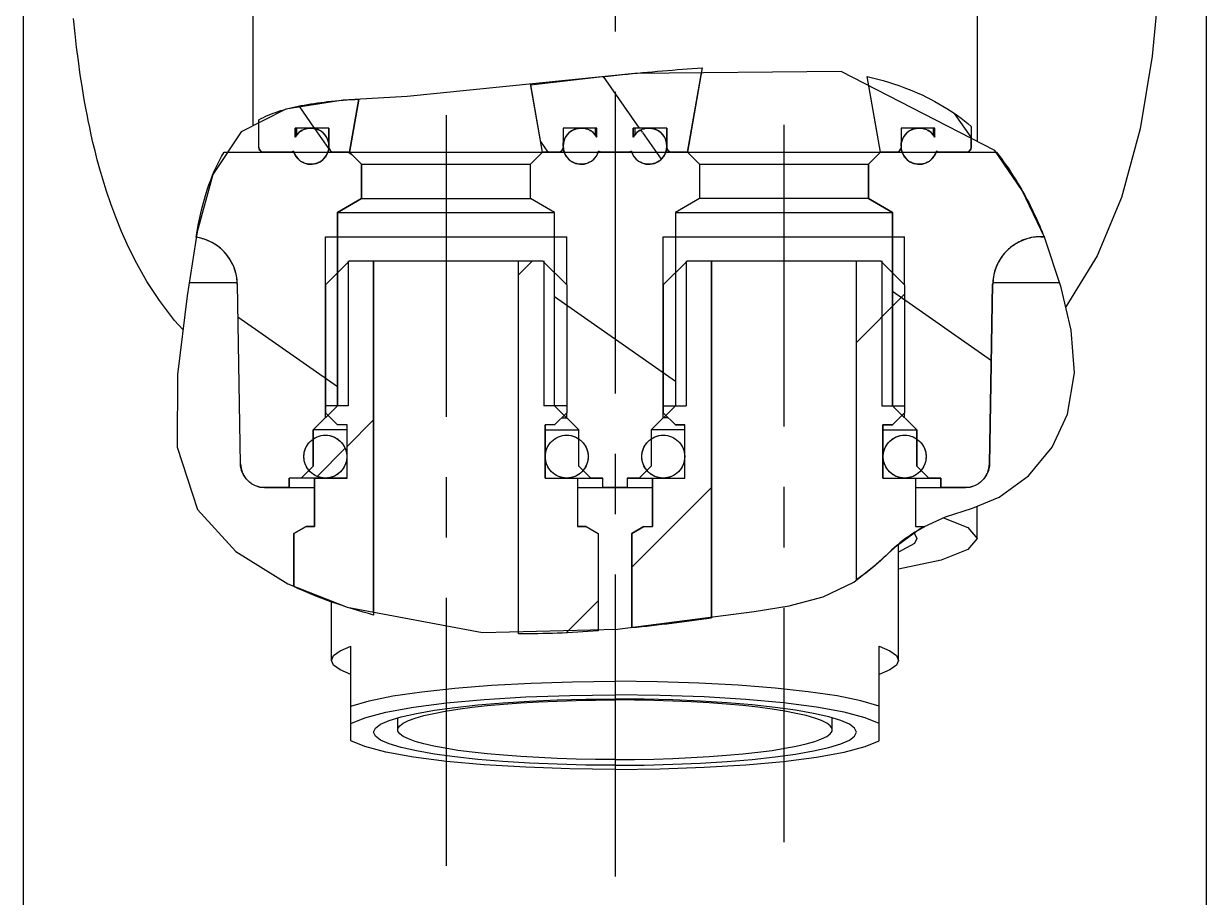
# Model space of a CAD drawing. Extents: x 0 to 790, y 0 to 579.
# Drawn here: x 134.7 to 183.7, y 304.5 to 340.69 of the extents above; entities that cross this region are included whole.
import ezdxf

# ---------------------------------------------------------------- set-up
doc = ezdxf.new("R2010")
doc.units = 0
doc.header["$LTSCALE"] = 10
doc.header["$MEASUREMENT"] = 0
doc.linetypes.add('CENTER', pattern=[2, 1.25, -0.25, 0.25, -0.25])
doc.layers.get('0').update_dxf_attribs({"linetype": 'CONTINUOUS'})
doc.layers.add('DEF_LAYER_ASSEM_MEMBER', color=7, linetype='CONTINUOUS')
doc.layers.add('DEFAULT_1', color=7, linetype='CENTER')
pattern_1 = [(45, (-163.357, 112.527), (-8.40043, 8.40043), [])]

msp = doc.modelspace()

# ---------------------------------------------------------------- hatches: boundary and pattern name
at = {"linetype": 'Continuous'}
h = msp.add_hatch(dxfattribs=at)
h.set_pattern_fill('DEFAULT__29', color=2, scale=3.677033, angle=125, style=0, pattern_type=0)
h.set_pattern_definition([(125, (-163.3568, 112.5265), (-3.01205, -2.10906), [])])
edge = h.paths.add_edge_path()
edge.add_line((173.958, 336.429), (173.951, 335.561))
edge.add_spline(control_points=[(173.951, 335.561), (173.95, 335.534), (173.94, 335.483), (173.895, 335.417), (173.828, 335.373), (173.778, 335.363), (173.751, 335.363)], knot_values=[0, 0, 0, 0, 0.25, 0.5, 0.75, 1, 1, 1, 1], degree=3, periodic=0)
edge.add_line((173.751, 335.363), (172.649, 335.363))
edge.add_spline(control_points=[(172.649, 335.363), (172.625, 335.363), (172.579, 335.371), (172.539, 335.394), (172.521, 335.409)], knot_values=[0, 0, 0, 0, 0.5, 1, 1, 1, 1], degree=3, periodic=0)
edge.add_spline(control_points=[(172.521, 335.409), (172.509, 335.368), (172.48, 335.29), (172.418, 335.183), (172.342, 335.09), (172.245, 335.004), (172.119, 334.927), (171.955, 334.872), (171.775, 334.856), (171.596, 334.884), (171.444, 334.946), (171.326, 335.026), (171.235, 335.113), (171.162, 335.21), (171.105, 335.319), (171.066, 335.44), (171.053, 335.521), (171.051, 335.563)], knot_values=[0, 0, 0, 0, 0.066667, 0.133333, 0.2, 0.266667, 0.333333, 0.4, 0.466667, 0.533333, 0.6, 0.666667, 0.733333, 0.8, 0.866667, 0.933333, 1, 1, 1, 1], degree=3, periodic=0)
edge.add_spline(control_points=[(171.049, 335.563), (171.049, 335.535), (171.039, 335.485), (170.994, 335.417), (170.927, 335.373), (170.876, 335.363), (170.849, 335.363)], knot_values=[0, 0, 0, 0, 0.25, 0.5, 0.75, 1, 1, 1, 1], degree=3, periodic=0)
edge.add_line((170.849, 335.363), (170.199, 335.363))
edge.add_line((170.199, 335.363), (169.645, 338.502))
edge.add_spline(control_points=[(169.645, 338.502), (170.28, 338.35), (171.445, 337.995), (172.82, 337.299), (173.607, 336.736), (173.958, 336.429)], knot_values=[0, 0, 0, 0, 0.333333, 0.666667, 1, 1, 1, 1], degree=3, periodic=0)
edge.add_spline(control_points=[(171.049, 335.613), (171.049, 335.652), (171.055, 335.73), (171.083, 335.847), (171.129, 335.957), (171.19, 336.055), (171.264, 336.143), (171.358, 336.224), (171.477, 336.296), (171.631, 336.35), (171.742, 336.362), (171.8, 336.363)], knot_values=[0, 0, 0, 0, 0.111111, 0.222222, 0.333333, 0.444444, 0.555556, 0.666667, 0.777778, 0.888889, 1, 1, 1, 1], degree=3, periodic=0)
edge.add_spline(control_points=[(171.8, 336.363), (171.855, 336.362), (171.96, 336.35), (172.107, 336.302), (172.224, 336.235), (172.316, 336.16), (172.39, 336.078), (172.431, 336.018), (172.449, 335.987)], knot_values=[0, 0, 0, 0, 0.166667, 0.333333, 0.5, 0.666667, 0.833333, 1, 1, 1, 1], degree=3, periodic=0)
edge.add_line((172.449, 335.987), (172.449, 336.363))
edge.add_line((172.449, 336.363), (171.8, 336.363))
edge.add_line((171.8, 336.363), (171.049, 336.363))
edge.add_line((171.049, 336.363), (171.049, 335.613))
edge = h.paths.add_edge_path()
edge.add_line((144.447, 335.561), (144.437, 336.71))
edge.add_spline(control_points=[(144.437, 336.71), (144.682, 336.839), (145.22, 337.066), (146.16, 337.305), (147.26, 337.466), (148.124, 337.537), (148.587, 337.562)], knot_values=[0, 0, 0, 0, 0.25, 0.5, 0.75, 1, 1, 1, 1], degree=3, periodic=0)
edge.add_line((148.587, 337.562), (148.199, 335.363))
edge.add_line((148.199, 335.363), (147.549, 335.363))
edge.add_spline(control_points=[(147.549, 335.363), (147.521, 335.363), (147.471, 335.373), (147.404, 335.417), (147.359, 335.485), (147.349, 335.535), (147.349, 335.563)], knot_values=[0, 0, 0, 0, 0.25, 0.5, 0.75, 1, 1, 1, 1], degree=3, periodic=0)
edge.add_spline(control_points=[(147.347, 335.563), (147.344, 335.521), (147.332, 335.439), (147.293, 335.319), (147.236, 335.21), (147.163, 335.113), (147.072, 335.026), (146.954, 334.946), (146.802, 334.884), (146.623, 334.856), (146.444, 334.872), (146.28, 334.927), (146.153, 335.004), (146.056, 335.09), (145.98, 335.183), (145.918, 335.29), (145.889, 335.368), (145.877, 335.409)], knot_values=[0, 0, 0, 0, 0.066667, 0.133333, 0.2, 0.266667, 0.333333, 0.4, 0.466667, 0.533333, 0.6, 0.666667, 0.733333, 0.8, 0.866667, 0.933333, 1, 1, 1, 1], degree=3, periodic=0)
edge.add_spline(control_points=[(145.877, 335.409), (145.859, 335.394), (145.819, 335.371), (145.773, 335.363), (145.749, 335.363)], knot_values=[0, 0, 0, 0, 0.5, 1, 1, 1, 1], degree=3, periodic=0)
edge.add_line((145.749, 335.363), (144.647, 335.363))
edge.add_spline(control_points=[(144.647, 335.363), (144.62, 335.363), (144.57, 335.373), (144.503, 335.417), (144.458, 335.483), (144.448, 335.534), (144.447, 335.561)], knot_values=[0, 0, 0, 0, 0.25, 0.5, 0.75, 1, 1, 1, 1], degree=3, periodic=0)
edge.add_line((147.349, 336.363), (146.598, 336.363))
edge.add_line((146.598, 336.363), (145.949, 336.363))
edge.add_line((145.949, 336.363), (145.949, 335.987))
edge.add_spline(control_points=[(145.949, 335.987), (145.967, 336.018), (146.008, 336.078), (146.082, 336.16), (146.174, 336.235), (146.292, 336.302), (146.438, 336.35), (146.543, 336.362), (146.598, 336.363)], knot_values=[0, 0, 0, 0, 0.166667, 0.333333, 0.5, 0.666667, 0.833333, 1, 1, 1, 1], degree=3, periodic=0)
edge.add_spline(control_points=[(146.598, 336.363), (146.656, 336.362), (146.767, 336.35), (146.921, 336.296), (147.04, 336.224), (147.134, 336.143), (147.208, 336.055), (147.269, 335.957), (147.315, 335.847), (147.343, 335.73), (147.349, 335.652), (147.349, 335.613)], knot_values=[0, 0, 0, 0, 0.111111, 0.222222, 0.333333, 0.444444, 0.555556, 0.666667, 0.777778, 0.888889, 1, 1, 1, 1], degree=3, periodic=0)
edge.add_line((147.349, 335.613), (147.349, 336.363))
edge = h.paths.add_edge_path()
edge.add_line((156.849, 335.363), (156.199, 335.363))
edge.add_line((156.199, 335.363), (155.708, 338.148))
edge.add_spline(control_points=[(155.708, 338.148), (157.058, 338.316), (159.593, 338.603), (161.797, 338.792), (162.816, 338.862)], knot_values=[0, 0, 0, 0, 0.5, 1, 1, 1, 1], degree=3, periodic=0)
edge.add_line((162.816, 338.862), (162.199, 335.363))
edge.add_line((162.199, 335.363), (161.549, 335.363))
edge.add_spline(control_points=[(161.549, 335.363), (161.521, 335.363), (161.471, 335.373), (161.404, 335.417), (161.359, 335.485), (161.349, 335.535), (161.349, 335.563)], knot_values=[0, 0, 0, 0, 0.25, 0.5, 0.75, 1, 1, 1, 1], degree=3, periodic=0)
edge.add_spline(control_points=[(161.347, 335.563), (161.344, 335.521), (161.332, 335.439), (161.293, 335.319), (161.236, 335.21), (161.163, 335.113), (161.072, 335.026), (160.954, 334.946), (160.802, 334.884), (160.623, 334.856), (160.444, 334.872), (160.28, 334.927), (160.153, 335.004), (160.056, 335.09), (159.98, 335.183), (159.918, 335.29), (159.889, 335.368), (159.877, 335.409)], knot_values=[0, 0, 0, 0, 0.066667, 0.133333, 0.2, 0.266667, 0.333333, 0.4, 0.466667, 0.533333, 0.6, 0.666667, 0.733333, 0.8, 0.866667, 0.933333, 1, 1, 1, 1], degree=3, periodic=0)
edge.add_spline(control_points=[(159.877, 335.409), (159.859, 335.394), (159.819, 335.371), (159.773, 335.363), (159.749, 335.363)], knot_values=[0, 0, 0, 0, 0.5, 1, 1, 1, 1], degree=3, periodic=0)
edge.add_line((159.749, 335.363), (158.649, 335.363))
edge.add_spline(control_points=[(158.649, 335.363), (158.625, 335.363), (158.579, 335.371), (158.539, 335.394), (158.521, 335.409)], knot_values=[0, 0, 0, 0, 0.5, 1, 1, 1, 1], degree=3, periodic=0)
edge.add_spline(control_points=[(158.521, 335.409), (158.509, 335.368), (158.48, 335.29), (158.418, 335.183), (158.342, 335.09), (158.245, 335.004), (158.119, 334.927), (157.955, 334.872), (157.775, 334.856), (157.596, 334.884), (157.444, 334.946), (157.326, 335.026), (157.235, 335.113), (157.162, 335.21), (157.105, 335.319), (157.066, 335.44), (157.053, 335.521), (157.051, 335.563)], knot_values=[0, 0, 0, 0, 0.066667, 0.133333, 0.2, 0.266667, 0.333333, 0.4, 0.466667, 0.533333, 0.6, 0.666667, 0.733333, 0.8, 0.866667, 0.933333, 1, 1, 1, 1], degree=3, periodic=0)
edge.add_spline(control_points=[(157.049, 335.563), (157.049, 335.535), (157.039, 335.485), (156.994, 335.417), (156.927, 335.373), (156.876, 335.363), (156.849, 335.363)], knot_values=[0, 0, 0, 0, 0.25, 0.5, 0.75, 1, 1, 1, 1], degree=3, periodic=0)
edge.add_spline(control_points=[(157.049, 335.613), (157.049, 335.652), (157.055, 335.73), (157.083, 335.847), (157.129, 335.957), (157.19, 336.055), (157.264, 336.143), (157.358, 336.224), (157.477, 336.296), (157.631, 336.35), (157.742, 336.362), (157.8, 336.363)], knot_values=[0, 0, 0, 0, 0.111111, 0.222222, 0.333333, 0.444444, 0.555556, 0.666667, 0.777778, 0.888889, 1, 1, 1, 1], degree=3, periodic=0)
edge.add_spline(control_points=[(157.8, 336.363), (157.855, 336.362), (157.96, 336.35), (158.107, 336.302), (158.224, 336.235), (158.316, 336.16), (158.39, 336.078), (158.431, 336.018), (158.449, 335.987)], knot_values=[0, 0, 0, 0, 0.166667, 0.333333, 0.5, 0.666667, 0.833333, 1, 1, 1, 1], degree=3, periodic=0)
edge.add_line((158.449, 335.987), (158.449, 336.363))
edge.add_line((158.449, 336.363), (157.8, 336.363))
edge.add_line((157.8, 336.363), (157.049, 336.363))
edge.add_line((157.049, 336.363), (157.049, 335.613))
edge.add_line((161.349, 336.363), (160.598, 336.363))
edge.add_line((160.598, 336.363), (159.949, 336.363))
edge.add_line((159.949, 336.363), (159.949, 335.987))
edge.add_spline(control_points=[(159.949, 335.987), (159.967, 336.018), (160.008, 336.078), (160.082, 336.16), (160.174, 336.235), (160.292, 336.302), (160.438, 336.35), (160.543, 336.362), (160.598, 336.363)], knot_values=[0, 0, 0, 0, 0.166667, 0.333333, 0.5, 0.666667, 0.833333, 1, 1, 1, 1], degree=3, periodic=0)
edge.add_spline(control_points=[(160.598, 336.363), (160.656, 336.362), (160.767, 336.35), (160.921, 336.296), (161.04, 336.224), (161.134, 336.143), (161.208, 336.055), (161.269, 335.957), (161.315, 335.847), (161.343, 335.73), (161.349, 335.652), (161.349, 335.613)], knot_values=[0, 0, 0, 0, 0.111111, 0.222222, 0.333333, 0.444444, 0.555556, 0.666667, 0.777778, 0.888889, 1, 1, 1, 1], degree=3, periodic=0)
edge.add_line((161.349, 335.613), (161.349, 336.363))
h = msp.add_hatch(dxfattribs=at)
h.set_pattern_fill('DEFAULT__28', color=2, scale=8.209255, angle=325, style=0, pattern_type=0)
h.set_pattern_definition([(325, (-163.357, 112.5265), (4.70863, 6.72463), [])])
edge = h.paths.add_edge_path()
edge.add_line((176.978, 331.863), (176.846, 331.863))
edge.add_spline(control_points=[(176.846, 331.863), (176.632, 331.861), (176.227, 331.799), (175.662, 331.515), (175.214, 331.075), (174.921, 330.515), (174.851, 330.111), (174.846, 329.898)], knot_values=[0, 0, 0, 0, 0.2, 0.4, 0.6, 0.8, 1, 1, 1, 1], degree=3, periodic=0)
edge.add_line((174.846, 329.898), (174.716, 322.457))
edge.add_spline(control_points=[(174.716, 322.457), (174.712, 322.321), (174.659, 322.072), (174.436, 321.742), (174.102, 321.525), (173.852, 321.476), (173.716, 321.474)], knot_values=[0, 0, 0, 0, 0.25, 0.5, 0.75, 1, 1, 1, 1], degree=3, periodic=0)
edge.add_line((173.716, 321.474), (172.699, 321.474))
edge.add_line((172.699, 321.474), (172.699, 321.863))
edge.add_line((172.699, 321.863), (172.199, 321.863))
edge.add_line((172.199, 321.863), (171.699, 322.363))
edge.add_line((171.699, 322.363), (171.699, 323.863))
edge.add_line((171.699, 323.863), (170.699, 324.863))
edge.add_line((170.699, 324.863), (170.699, 332.863))
edge.add_line((170.699, 332.863), (169.699, 333.44))
edge.add_line((169.699, 333.44), (169.699, 334.863))
edge.add_line((169.699, 334.863), (170.199, 335.363))
edge.add_line((170.199, 335.363), (175, 335.363))
edge.add_spline(control_points=[(175, 335.363), (175.401, 334.856), (176.131, 333.765), (176.719, 332.522), (176.978, 331.863)], knot_values=[0, 0, 0, 0, 0.5, 1, 1, 1, 1], degree=3, periodic=0)
edge = h.paths.add_edge_path()
edge.add_line((143.682, 322.457), (143.552, 329.898))
edge.add_spline(control_points=[(143.552, 329.898), (143.547, 330.091), (143.489, 330.459), (143.245, 330.977), (142.869, 331.403), (142.385, 331.709), (142.031, 331.813), (141.842, 331.841)], knot_values=[0, 0, 0, 0, 0.2, 0.4, 0.6, 0.8, 1, 1, 1, 1], degree=3, periodic=0)
edge.add_spline(control_points=[(141.842, 331.841), (141.957, 332.565), (142.266, 333.876), (142.732, 334.913), (143.005, 335.363)], knot_values=[0, 0, 0, 0, 0.5, 1, 1, 1, 1], degree=3, periodic=0)
edge.add_line((143.005, 335.363), (148.199, 335.363))
edge.add_line((148.199, 335.363), (148.699, 334.863))
edge.add_line((148.699, 334.863), (148.699, 333.44))
edge.add_line((148.699, 333.44), (147.699, 332.863))
edge.add_line((147.699, 332.863), (147.699, 324.863))
edge.add_line((147.699, 324.863), (146.699, 323.863))
edge.add_line((146.699, 323.863), (146.699, 322.363))
edge.add_line((146.699, 322.363), (146.199, 321.863))
edge.add_line((146.199, 321.863), (145.699, 321.863))
edge.add_line((145.699, 321.863), (145.699, 321.474))
edge.add_line((145.699, 321.474), (144.682, 321.474))
edge.add_spline(control_points=[(144.682, 321.474), (144.546, 321.476), (144.296, 321.525), (143.962, 321.742), (143.739, 322.072), (143.686, 322.321), (143.682, 322.457)], knot_values=[0, 0, 0, 0, 0.25, 0.5, 0.75, 1, 1, 1, 1], degree=3, periodic=0)
h.paths.add_polyline_path([(159.699, 321.474), (158.699, 321.474), (158.699, 321.863), (158.199, 321.863), (157.699, 322.363), (157.699, 323.863), (156.699, 324.863), (156.699, 332.863), (155.699, 333.44), (155.699, 334.863), (156.199, 335.363), (162.199, 335.363), (162.699, 334.863), (162.699, 333.44), (161.699, 332.863), (161.699, 324.863), (160.699, 323.863), (160.699, 322.363), (160.199, 321.863), (159.699, 321.863)])
h = msp.add_hatch(dxfattribs=at)
h.set_pattern_fill('DEFAULT__32', color=2, scale=11.88, angle=45, style=0, pattern_type=0)
h.set_pattern_definition(pattern_1)
edge = h.paths.add_edge_path()
edge.add_line((158.499, 319.574), (158.499, 315.537))
edge.add_spline(control_points=[(158.499, 315.537), (157.92, 315.49), (156.791, 315.423), (155.72, 315.409), (155.199, 315.415)], knot_values=[0, 0, 0, 0, 0.5, 1, 1, 1, 1], degree=3, periodic=0)
edge.add_line((155.199, 315.415), (155.199, 330.863))
edge.add_line((155.199, 330.863), (156.199, 330.863))
edge.add_line((156.199, 330.863), (157.199, 329.863))
edge.add_line((157.199, 329.863), (157.199, 324.563))
edge.add_line((157.199, 324.563), (156.699, 324.063))
edge.add_line((156.699, 324.063), (156.299, 324.063))
edge.add_line((156.299, 324.063), (156.299, 322.768))
edge.add_line((156.299, 322.768), (156.299, 321.863))
edge.add_line((156.299, 321.863), (157.199, 321.863))
edge.add_line((157.199, 321.863), (157.649, 321.863))
edge.add_line((157.649, 321.863), (157.649, 319.863))
edge.add_line((157.649, 319.863), (157.999, 319.863))
edge.add_line((157.999, 319.863), (158.499, 319.574))
edge = h.paths.add_edge_path()
edge.add_line((145.899, 317.37), (145.899, 319.574))
edge.add_line((145.899, 319.574), (146.399, 319.863))
edge.add_line((146.399, 319.863), (146.749, 319.863))
edge.add_line((146.749, 319.863), (146.749, 321.863))
edge.add_line((146.749, 321.863), (147.199, 321.863))
edge.add_line((147.199, 321.863), (148.099, 321.863))
edge.add_line((148.099, 321.863), (148.099, 322.768))
edge.add_line((148.099, 322.768), (148.099, 324.063))
edge.add_line((148.099, 324.063), (147.699, 324.063))
edge.add_line((147.699, 324.063), (147.199, 324.563))
edge.add_line((147.199, 324.563), (147.199, 329.863))
edge.add_line((147.199, 329.863), (148.199, 330.863))
edge.add_line((148.199, 330.863), (149.199, 330.863))
edge.add_line((149.199, 330.863), (149.199, 316.191))
edge.add_spline(control_points=[(149.199, 316.191), (148.598, 316.351), (147.446, 316.708), (146.398, 317.137), (145.899, 317.37)], knot_values=[0, 0, 0, 0, 0.5, 1, 1, 1, 1], degree=3, periodic=0)
edge = h.paths.add_edge_path()
edge.add_spline(control_points=[(146.309, 322.753), (146.311, 322.875), (146.354, 323.099), (146.553, 323.399), (146.849, 323.596), (147.199, 323.666), (147.548, 323.596), (147.844, 323.399), (148.043, 323.099), (148.087, 322.875), (148.089, 322.753)], knot_values=[0, 0, 0, 0, 0.125, 0.25, 0.375, 0.5, 0.625, 0.75, 0.875, 1, 1, 1, 1], degree=3, periodic=0)
edge.add_spline(control_points=[(148.089, 322.753), (148.087, 322.63), (148.043, 322.406), (147.845, 322.106), (147.546, 321.908), (147.321, 321.864), (147.199, 321.863)], knot_values=[0, 0, 0, 0, 0.25, 0.5, 0.75, 1, 1, 1, 1], degree=3, periodic=0)
edge.add_spline(control_points=[(147.199, 321.863), (147.077, 321.864), (146.852, 321.908), (146.553, 322.106), (146.355, 322.406), (146.311, 322.63), (146.309, 322.753)], knot_values=[0, 0, 0, 0, 0.25, 0.5, 0.75, 1, 1, 1, 1], degree=3, periodic=0)
edge = h.paths.add_edge_path()
edge.add_spline(control_points=[(156.309, 322.753), (156.311, 322.875), (156.354, 323.099), (156.553, 323.399), (156.849, 323.596), (157.199, 323.666), (157.548, 323.596), (157.844, 323.399), (158.043, 323.099), (158.087, 322.875), (158.089, 322.753)], knot_values=[0, 0, 0, 0, 0.125, 0.25, 0.375, 0.5, 0.625, 0.75, 0.875, 1, 1, 1, 1], degree=3, periodic=0)
edge.add_spline(control_points=[(158.089, 322.753), (158.087, 322.63), (158.043, 322.406), (157.845, 322.106), (157.546, 321.908), (157.321, 321.864), (157.199, 321.863)], knot_values=[0, 0, 0, 0, 0.25, 0.5, 0.75, 1, 1, 1, 1], degree=3, periodic=0)
edge.add_spline(control_points=[(157.199, 321.863), (157.077, 321.864), (156.852, 321.908), (156.553, 322.106), (156.355, 322.406), (156.311, 322.63), (156.309, 322.753)], knot_values=[0, 0, 0, 0, 0.25, 0.5, 0.75, 1, 1, 1, 1], degree=3, periodic=0)
h = msp.add_hatch(dxfattribs=at)
h.set_pattern_fill('DEFAULT__33', color=2, scale=11.88, angle=45, style=0, pattern_type=0)
h.set_pattern_definition(pattern_1)
edge = h.paths.add_edge_path()
edge.add_line((159.899, 315.668), (159.899, 319.574))
edge.add_line((159.899, 319.574), (160.399, 319.863))
edge.add_line((160.399, 319.863), (160.749, 319.863))
edge.add_line((160.749, 319.863), (160.749, 321.863))
edge.add_line((160.749, 321.863), (161.199, 321.863))
edge.add_line((161.199, 321.863), (162.099, 321.863))
edge.add_line((162.099, 321.863), (162.099, 322.768))
edge.add_line((162.099, 322.768), (162.099, 324.063))
edge.add_line((162.099, 324.063), (161.699, 324.063))
edge.add_line((161.699, 324.063), (161.199, 324.563))
edge.add_line((161.199, 324.563), (161.199, 329.863))
edge.add_line((161.199, 329.863), (162.199, 330.863))
edge.add_line((162.199, 330.863), (163.199, 330.863))
edge.add_line((163.199, 330.863), (163.199, 316.075))
edge.add_arc((150.682, 404.027), 88.838, 275.95524, 278.0998)
edge = h.paths.add_edge_path()
edge.add_line((171.649, 319.863), (171.999, 319.863))
edge.add_line((171.999, 319.863), (172.028, 319.846))
edge.add_spline(control_points=[(172.028, 319.846), (171.662, 319.649), (170.966, 319.221), (170.11, 318.311), (169.5, 317.858), (169.199, 317.642)], knot_values=[0, 0, 0, 0, 0.333333, 0.666667, 1, 1, 1, 1], degree=3, periodic=0)
edge.add_line((169.199, 317.642), (169.199, 330.863))
edge.add_line((169.199, 330.863), (170.199, 330.863))
edge.add_line((170.199, 330.863), (171.199, 329.863))
edge.add_line((171.199, 329.863), (171.199, 324.563))
edge.add_line((171.199, 324.563), (170.699, 324.063))
edge.add_line((170.699, 324.063), (170.299, 324.063))
edge.add_line((170.299, 324.063), (170.299, 322.737))
edge.add_line((170.299, 322.737), (170.299, 321.863))
edge.add_line((170.299, 321.863), (171.199, 321.863))
edge.add_line((171.199, 321.863), (171.649, 321.863))
edge.add_line((171.649, 321.863), (171.649, 319.863))
edge = h.paths.add_edge_path()
edge.add_spline(control_points=[(170.309, 322.753), (170.311, 322.875), (170.354, 323.099), (170.553, 323.399), (170.849, 323.596), (171.199, 323.666), (171.548, 323.596), (171.844, 323.399), (172.043, 323.099), (172.087, 322.875), (172.089, 322.753)], knot_values=[0, 0, 0, 0, 0.125, 0.25, 0.375, 0.5, 0.625, 0.75, 0.875, 1, 1, 1, 1], degree=3, periodic=0)
edge.add_spline(control_points=[(172.089, 322.753), (172.087, 322.63), (172.043, 322.406), (171.845, 322.106), (171.546, 321.908), (171.321, 321.864), (171.199, 321.863)], knot_values=[0, 0, 0, 0, 0.25, 0.5, 0.75, 1, 1, 1, 1], degree=3, periodic=0)
edge.add_spline(control_points=[(171.199, 321.863), (171.077, 321.864), (170.852, 321.908), (170.553, 322.106), (170.355, 322.406), (170.311, 322.63), (170.309, 322.753)], knot_values=[0, 0, 0, 0, 0.25, 0.5, 0.75, 1, 1, 1, 1], degree=3, periodic=0)
edge = h.paths.add_edge_path()
edge.add_spline(control_points=[(160.309, 322.753), (160.311, 322.875), (160.354, 323.099), (160.553, 323.399), (160.849, 323.596), (161.199, 323.666), (161.548, 323.596), (161.844, 323.399), (162.043, 323.099), (162.087, 322.875), (162.089, 322.753)], knot_values=[0, 0, 0, 0, 0.125, 0.25, 0.375, 0.5, 0.625, 0.75, 0.875, 1, 1, 1, 1], degree=3, periodic=0)
edge.add_spline(control_points=[(162.089, 322.753), (162.087, 322.63), (162.043, 322.406), (161.845, 322.106), (161.546, 321.908), (161.321, 321.864), (161.199, 321.863)], knot_values=[0, 0, 0, 0, 0.25, 0.5, 0.75, 1, 1, 1, 1], degree=3, periodic=0)
edge.add_spline(control_points=[(161.199, 321.863), (161.077, 321.864), (160.852, 321.908), (160.553, 322.106), (160.355, 322.406), (160.311, 322.63), (160.309, 322.753)], knot_values=[0, 0, 0, 0, 0.25, 0.5, 0.75, 1, 1, 1, 1], degree=3, periodic=0)

# ---------------------------------------------------------------- linework, layer by layer
at = {"color": 7, "linetype": 'Continuous'}
for p, q in [((160.022, 338.63), (150.594, 337.674)), ((168.571, 338.706), (160.022, 338.63)), ((162.816, 338.862), (162.199, 335.363)), ((174.938, 335.438), (168.571, 338.706)), ((156.199, 335.363), (155.708, 338.148)), ((170.199, 335.363), (169.645, 338.502)), ((150.594, 337.674), (147.938, 337.517)), ((145.562, 337.145), (143.712, 336.212)), ((147.938, 337.517), (145.562, 337.145)), ((148.587, 337.562), (148.199, 335.363)), ((144.447, 335.561), (144.437, 336.71)), ((143.712, 336.212), (142.535, 334.446)), ((146.598, 336.363), (145.949, 336.363)), ((145.949, 336.363), (145.949, 335.987)), ((147.349, 336.363), (146.598, 336.363)), ((147.349, 335.613), (147.349, 336.363)), ((157.8, 336.363), (157.049, 336.363)), ((157.049, 336.363), (157.049, 335.613)), ((158.449, 336.363), (157.8, 336.363)), ((158.449, 335.987), (158.449, 336.363)), ((160.598, 336.363), (159.949, 336.363)), ((159.949, 336.363), (159.949, 335.987)), ((161.349, 336.363), (160.598, 336.363)), ((161.349, 335.613), (161.349, 336.363)), ((171.8, 336.363), (171.049, 336.363)), ((171.049, 336.363), (171.049, 335.613)), ((172.449, 336.363), (171.8, 336.363)), ((172.449, 335.987), (172.449, 336.363)), ((173.958, 336.429), (173.951, 335.561)), ((143.005, 335.363), (148.199, 335.363)), ((145.749, 335.363), (144.647, 335.363)), ((148.199, 335.363), (147.549, 335.363)), ((148.199, 335.363), (148.699, 334.863)), ((155.699, 334.863), (156.199, 335.363)), ((156.199, 335.363), (162.199, 335.363)), ((156.849, 335.363), (156.199, 335.363)), ((159.749, 335.363), (158.649, 335.363)), ((162.199, 335.363), (161.549, 335.363)), ((162.199, 335.363), (162.699, 334.863)), ((169.699, 334.863), (170.199, 335.363)), ((170.199, 335.363), (175, 335.363)), ((170.849, 335.363), (170.199, 335.363)), ((173.751, 335.363), (172.649, 335.363)), ((176.073, 333.777), (174.938, 335.438)), ((148.699, 334.863), (148.699, 333.44)), ((155.699, 333.44), (155.699, 334.863)), ((162.699, 334.863), (162.699, 333.44)), ((169.699, 333.44), (169.699, 334.863)), ((142.535, 334.446), (141.881, 332.071)), ((176.987, 331.846), (176.073, 333.777)), ((148.699, 333.44), (147.699, 332.863)), ((156.699, 332.863), (155.699, 333.44)), ((162.699, 333.44), (161.699, 332.863)), ((170.699, 332.863), (169.699, 333.44)), ((147.699, 332.863), (147.699, 324.863)), ((156.699, 324.863), (156.699, 332.863)), ((161.699, 332.863), (161.699, 324.863)), ((170.699, 324.863), (170.699, 332.863)), ((141.881, 332.071), (141.476, 329.416)), ((176.978, 331.863), (176.846, 331.863)), ((177.69, 329.76), (176.987, 331.846)), ((147.199, 329.863), (148.199, 330.863)), ((148.199, 330.863), (149.199, 330.863)), ((149.199, 330.863), (149.199, 316.191)), ((155.199, 315.415), (155.199, 330.863)), ((155.199, 330.863), (156.199, 330.863)), ((156.199, 330.863), (157.199, 329.863)), ((161.199, 329.863), (162.199, 330.863)), ((162.199, 330.863), (163.199, 330.863)), ((163.199, 330.863), (163.199, 316.075)), ((169.199, 317.642), (169.199, 330.863)), ((169.199, 330.863), (170.199, 330.863)), ((170.199, 330.863), (171.199, 329.863)), ((143.682, 322.457), (143.552, 329.898)), ((147.199, 324.563), (147.199, 329.863)), ((157.199, 329.863), (157.199, 324.563)), ((161.199, 324.563), (161.199, 329.863)), ((171.199, 329.863), (171.199, 324.563)), ((174.846, 329.898), (174.716, 322.457)), ((141.476, 329.416), (141.067, 326.155)), ((178.099, 327.986), (177.69, 329.76)), ((178.231, 326.224), (178.099, 327.986)), ((141.067, 326.155), (141.063, 323.144)), ((177.949, 324.513), (178.231, 326.224)), ((147.699, 324.863), (146.699, 323.863)), ((147.699, 324.063), (147.199, 324.563)), ((157.699, 323.863), (156.699, 324.863)), ((157.199, 324.563), (156.699, 324.063)), ((161.699, 324.863), (160.699, 323.863)), ((161.699, 324.063), (161.199, 324.563)), ((171.699, 323.863), (170.699, 324.863)), ((171.199, 324.563), (170.699, 324.063)), ((177.307, 323.145), (177.949, 324.513)), ((148.099, 324.063), (147.699, 324.063)), ((148.099, 322.768), (148.099, 324.063)), ((156.699, 324.063), (156.299, 324.063)), ((156.299, 324.063), (156.299, 322.768)), ((162.099, 324.063), (161.699, 324.063)), ((162.099, 322.768), (162.099, 324.063)), ((170.699, 324.063), (170.299, 324.063)), ((170.299, 324.063), (170.299, 322.737)), ((146.699, 323.863), (146.699, 322.363)), ((157.699, 322.363), (157.699, 323.863)), ((160.699, 323.863), (160.699, 322.363)), ((171.699, 322.363), (171.699, 323.863)), ((141.063, 323.144), (141.906, 320.556)), ((176.337, 321.959), (177.307, 323.145)), ((148.099, 321.863), (148.099, 322.768)), ((156.299, 322.768), (156.299, 321.863)), ((162.099, 321.863), (162.099, 322.768)), ((170.299, 322.737), (170.299, 321.863)), ((146.699, 322.363), (146.199, 321.863)), ((158.199, 321.863), (157.699, 322.363)), ((160.699, 322.363), (160.199, 321.863)), ((172.199, 321.863), (171.699, 322.363)), ((175.11, 321.072), (176.337, 321.959)), ((145.699, 321.474), (144.682, 321.474)), ((146.199, 321.863), (145.699, 321.863)), ((145.699, 321.863), (145.699, 321.474)), ((146.749, 319.863), (146.749, 321.863)), ((146.749, 321.863), (147.199, 321.863)), ((147.199, 321.863), (148.099, 321.863)), ((156.299, 321.863), (157.199, 321.863)), ((157.199, 321.863), (157.649, 321.863)), ((157.649, 321.863), (157.649, 319.863)), ((158.699, 321.863), (158.199, 321.863)), ((158.699, 321.474), (158.699, 321.863)), ((159.699, 321.474), (158.699, 321.474)), ((160.199, 321.863), (159.699, 321.863)), ((159.699, 321.863), (159.699, 321.474)), ((160.749, 319.863), (160.749, 321.863)), ((160.749, 321.863), (161.199, 321.863)), ((161.199, 321.863), (162.099, 321.863)), ((170.299, 321.863), (171.199, 321.863)), ((171.199, 321.863), (171.649, 321.863)), ((171.649, 321.863), (171.649, 319.863)), ((172.699, 321.863), (172.199, 321.863)), ((172.699, 321.474), (172.699, 321.863)), ((173.716, 321.474), (172.699, 321.474)), ((174.017, 320.623), (175.11, 321.072)), ((141.906, 320.556), (143.483, 318.827)), ((172.898, 320.253), (174.017, 320.623)), ((171.841, 319.782), (172.898, 320.253)), ((145.899, 319.574), (146.399, 319.863)), ((145.899, 317.37), (145.899, 319.574)), ((146.399, 319.863), (146.749, 319.863)), ((157.649, 319.863), (157.999, 319.863)), ((157.999, 319.863), (158.499, 319.574)), ((158.499, 319.574), (158.499, 315.537)), ((159.899, 319.574), (160.399, 319.863)), ((159.899, 315.668), (159.899, 319.574)), ((160.399, 319.863), (160.749, 319.863)), ((170.898, 319.083), (171.841, 319.782)), ((171.649, 319.863), (171.999, 319.863)), ((171.999, 319.863), (172.028, 319.846)), ((170.012, 318.278), (170.898, 319.083)), ((143.483, 318.827), (145.651, 317.488)), ((169.088, 317.546), (170.012, 318.278)), ((167.817, 316.938), (169.088, 317.546)), ((145.651, 317.488), (148.099, 316.513)), ((164.959, 316.341), (166.417, 316.577)), ((166.417, 316.577), (167.817, 316.938)), ((148.099, 316.513), (153.714, 315.469)), ((159.298, 315.605), (164.959, 316.341)), ((153.714, 315.469), (159.298, 315.605))]:
    msp.add_line(p, q, dxfattribs=at)
msp.add_arc((150.682, 404.027), 88.838, 275.95524, 278.0998, dxfattribs=at)
for points, start_tangent, end_tangent in [([(155.708, 338.148), (159.51, 338.578), (162.816, 338.862)], (0.992348, 0.12347), (0.997658, 0.068398)), ([(169.645, 338.502), (171.383, 337.967), (172.788, 337.274), (173.958, 336.429)], (0.972637, -0.232329), (0.752825, -0.658221)), ([(144.437, 336.71), (145.242, 337.049), (146.187, 337.292), (147.293, 337.457), (148.587, 337.562)], (0.884705, 0.466152), (0.998499, 0.054779)), ([(145.949, 335.987), (146.01, 336.077), (146.085, 336.159), (146.178, 336.234), (146.296, 336.299), (146.44, 336.345), (146.598, 336.363)], (0.497272, 0.867595), (0.999828, 0.018535)), ([(146.598, 336.363), (146.765, 336.344), (146.915, 336.293), (147.036, 336.223), (147.13, 336.142), (147.206, 336.053), (147.266, 335.955), (147.312, 335.846), (147.34, 335.73), (147.349, 335.613)], (0.999877, -0.015704), (-0.001113, -0.999999)), ([(157.049, 335.613), (157.058, 335.73), (157.086, 335.846), (157.132, 335.955), (157.192, 336.053), (157.267, 336.142), (157.362, 336.222), (157.483, 336.293), (157.633, 336.344), (157.8, 336.363)], (-0.001143, 0.999999), (0.999877, 0.01569)), ([(157.8, 336.363), (157.958, 336.345), (158.102, 336.299), (158.22, 336.234), (158.313, 336.159), (158.388, 336.077), (158.449, 335.987)], (0.999825, -0.018699), (0.497245, -0.86761)), ([(159.949, 335.987), (160.01, 336.077), (160.085, 336.159), (160.178, 336.234), (160.296, 336.299), (160.44, 336.345), (160.598, 336.363)], (0.497272, 0.867595), (0.999828, 0.018535)), ([(160.598, 336.363), (160.765, 336.344), (160.915, 336.293), (161.036, 336.223), (161.13, 336.142), (161.206, 336.053), (161.266, 335.955), (161.312, 335.846), (161.34, 335.73), (161.349, 335.613)], (0.999877, -0.015704), (-0.001113, -0.999999)), ([(171.049, 335.613), (171.058, 335.73), (171.086, 335.846), (171.132, 335.955), (171.192, 336.053), (171.267, 336.142), (171.362, 336.222), (171.483, 336.293), (171.633, 336.344), (171.8, 336.363)], (-0.001143, 0.999999), (0.999877, 0.01569)), ([(171.8, 336.363), (171.958, 336.345), (172.102, 336.299), (172.22, 336.234), (172.313, 336.159), (172.388, 336.077), (172.449, 335.987)], (0.999825, -0.018699), (0.497245, -0.86761)), ([(141.842, 331.841), (142.305, 333.807), (143.005, 335.363)], (0.156689, 0.987648), (0.518043, 0.855354)), ([(144.647, 335.363), (144.571, 335.378), (144.506, 335.421), (144.463, 335.485), (144.447, 335.561)], (-0.999904, 0.013846), (-0.022572, 0.999745)), ([(145.877, 335.409), (145.817, 335.375), (145.749, 335.363)], (-0.773301, -0.634039), (-0.999938, -0.011122)), ([(147.347, 335.563), (147.329, 335.44), (147.29, 335.321), (147.233, 335.212), (147.16, 335.115), (147.067, 335.027), (146.948, 334.949), (146.798, 334.89), (146.623, 334.863), (146.446, 334.878), (146.286, 334.931), (146.158, 335.006), (146.06, 335.091), (145.982, 335.185), (145.921, 335.292), (145.877, 335.409)], (-0.067837, -0.997696), (-0.276274, 0.961079)), ([(147.549, 335.363), (147.472, 335.378), (147.408, 335.421), (147.364, 335.486), (147.349, 335.563)], (-0.999901, 0.014069), (-0.014069, 0.999901)), ([(157.049, 335.563), (157.034, 335.486), (156.99, 335.421), (156.925, 335.378), (156.849, 335.363)], (-0.014069, -0.999901), (-0.999901, -0.014069)), ([(158.521, 335.409), (158.477, 335.292), (158.415, 335.186), (158.338, 335.091), (158.24, 335.006), (158.112, 334.931), (157.952, 334.878), (157.775, 334.863), (157.6, 334.89), (157.45, 334.949), (157.33, 335.027), (157.238, 335.115), (157.165, 335.212), (157.108, 335.321), (157.069, 335.44), (157.051, 335.563)], (-0.27633, -0.961063), (-0.067838, 0.997696)), ([(158.649, 335.363), (158.581, 335.375), (158.521, 335.409)], (-0.999938, 0.011122), (-0.773301, 0.634039)), ([(159.877, 335.409), (159.817, 335.375), (159.749, 335.363)], (-0.773301, -0.634039), (-0.999938, -0.011122)), ([(161.347, 335.563), (161.329, 335.44), (161.29, 335.321), (161.233, 335.212), (161.16, 335.115), (161.067, 335.027), (160.948, 334.949), (160.798, 334.89), (160.623, 334.863), (160.446, 334.878), (160.286, 334.931), (160.158, 335.006), (160.06, 335.091), (159.982, 335.185), (159.921, 335.292), (159.877, 335.409)], (-0.067837, -0.997696), (-0.276274, 0.961079)), ([(161.549, 335.363), (161.472, 335.378), (161.408, 335.421), (161.364, 335.486), (161.349, 335.563)], (-0.999901, 0.014069), (-0.014069, 0.999901)), ([(171.049, 335.563), (171.034, 335.486), (170.99, 335.421), (170.925, 335.378), (170.849, 335.363)], (-0.014069, -0.999901), (-0.999901, -0.014069)), ([(172.521, 335.409), (172.477, 335.292), (172.415, 335.186), (172.338, 335.091), (172.24, 335.006), (172.112, 334.931), (171.952, 334.878), (171.775, 334.863), (171.6, 334.89), (171.45, 334.949), (171.33, 335.027), (171.238, 335.115), (171.165, 335.212), (171.108, 335.321), (171.069, 335.44), (171.051, 335.563)], (-0.27633, -0.961063), (-0.067838, 0.997696)), ([(172.649, 335.363), (172.581, 335.375), (172.521, 335.409)], (-0.999938, 0.011122), (-0.773301, 0.634039)), ([(173.951, 335.561), (173.935, 335.485), (173.891, 335.421), (173.827, 335.378), (173.751, 335.363)], (-0.022572, -0.999745), (-0.999904, -0.013846)), ([(175, 335.363), (176.095, 333.727), (176.978, 331.863)], (0.619667, -0.784865), (0.365465, -0.930825)), ([(143.552, 329.898), (143.463, 330.453), (143.223, 330.962), (142.851, 331.383), (142.377, 331.684), (141.842, 331.841)], (-0.023214, 0.999731), (-0.988941, 0.148307)), ([(176.846, 331.863), (176.234, 331.767), (175.681, 331.489), (175.24, 331.055), (174.952, 330.507), (174.846, 329.898)], (-0.999974, -0.007154), (-0.024605, -0.999697)), ([(146.309, 322.753), (146.377, 323.093), (146.57, 323.382), (146.858, 323.575), (147.199, 323.643), (147.54, 323.575), (147.828, 323.382), (148.021, 323.093), (148.089, 322.753)], (0.014069, 0.999901), (0.014069, -0.999901)), ([(156.309, 322.753), (156.377, 323.093), (156.57, 323.382), (156.858, 323.575), (157.199, 323.643), (157.54, 323.575), (157.828, 323.382), (158.021, 323.093), (158.089, 322.753)], (0.014069, 0.999901), (0.014069, -0.999901)), ([(160.309, 322.753), (160.377, 323.093), (160.57, 323.382), (160.858, 323.575), (161.199, 323.643), (161.54, 323.575), (161.828, 323.382), (162.021, 323.093), (162.089, 322.753)], (0.014069, 0.999901), (0.014069, -0.999901)), ([(170.309, 322.753), (170.377, 323.093), (170.57, 323.382), (170.858, 323.575), (171.199, 323.643), (171.54, 323.575), (171.828, 323.382), (172.021, 323.093), (172.089, 322.753)], (0.014069, 0.999901), (0.014069, -0.999901)), ([(144.682, 321.474), (144.303, 321.549), (143.981, 321.761), (143.763, 322.08), (143.682, 322.457)], (-0.999907, 0.013626), (-0.031075, 0.999517)), ([(147.199, 321.863), (146.858, 321.93), (146.57, 322.123), (146.377, 322.412), (146.309, 322.753)], (-0.999901, 0.014069), (-0.014069, 0.999901)), ([(148.089, 322.753), (148.021, 322.412), (147.828, 322.123), (147.54, 321.93), (147.199, 321.863)], (-0.014069, -0.999901), (-0.999901, -0.014069)), ([(157.199, 321.863), (156.858, 321.93), (156.57, 322.123), (156.377, 322.412), (156.309, 322.753)], (-0.999901, 0.014069), (-0.014069, 0.999901)), ([(158.089, 322.753), (158.021, 322.412), (157.828, 322.123), (157.54, 321.93), (157.199, 321.863)], (-0.014069, -0.999901), (-0.999901, -0.014069)), ([(161.199, 321.863), (160.858, 321.93), (160.57, 322.123), (160.377, 322.412), (160.309, 322.753)], (-0.999901, 0.014069), (-0.014069, 0.999901)), ([(162.089, 322.753), (162.021, 322.412), (161.828, 322.123), (161.54, 321.93), (161.199, 321.863)], (-0.014069, -0.999901), (-0.999901, -0.014069)), ([(171.199, 321.863), (170.858, 321.93), (170.57, 322.123), (170.377, 322.412), (170.309, 322.753)], (-0.999901, 0.014069), (-0.014069, 0.999901)), ([(172.089, 322.753), (172.021, 322.412), (171.828, 322.123), (171.54, 321.93), (171.199, 321.863)], (-0.014069, -0.999901), (-0.999901, -0.014069)), ([(174.716, 322.457), (174.635, 322.08), (174.417, 321.761), (174.095, 321.549), (173.716, 321.474)], (-0.031075, -0.999517), (-0.999907, -0.013626)), ([(172.028, 319.846), (170.997, 319.176), (170.1, 318.349), (169.199, 317.642)], (-0.880678, -0.473716), (-0.81251, -0.582948)), ([(149.199, 316.191), (147.472, 316.726), (145.899, 317.37)], (-0.966239, 0.257649), (-0.906275, 0.42269)), ([(158.499, 315.537), (156.806, 315.437), (155.199, 315.415)], (-0.996793, -0.080019), (-0.999932, 0.011696))]:
    msp.add_spline(points, degree=3, dxfattribs=dict(at, start_tangent=start_tangent, end_tangent=end_tangent))
at = {"layer": 'DEF_LAYER_ASSEM_MEMBER', "color": 7, "linetype": 'Continuous'}
for p, q in [((134.699, 249.729), (134.699, 372.497)), ((183.699, 251.415), (183.699, 372.497)), ((144.199, 346.363), (144.199, 336.458)), ((174.199, 346.363), (174.199, 335.817)), ((162.199, 335.363), (162.779, 338.654)), ((156.199, 335.363), (155.7, 338.192)), ((170.199, 335.363), (169.713, 338.119)), ((148.199, 335.363), (148.586, 337.556)), ((144.447, 335.561), (144.438, 336.578)), ((145.949, 335.987), (145.949, 336.363)), ((147.349, 336.363), (145.949, 336.363)), ((147.349, 336.363), (147.349, 335.563)), ((157.049, 336.363), (157.049, 335.563)), ((158.449, 336.363), (157.049, 336.363)), ((158.449, 335.987), (158.449, 336.363)), ((159.949, 335.987), (159.949, 336.363)), ((161.349, 336.363), (159.949, 336.363)), ((161.349, 336.363), (161.349, 335.563)), ((171.049, 336.363), (171.049, 335.563)), ((172.449, 336.363), (171.049, 336.363)), ((172.449, 335.987), (172.449, 336.363)), ((147.349, 335.613), (147.339, 335.736)), ((157.059, 335.736), (157.049, 335.613)), ((161.349, 335.613), (161.339, 335.736)), ((171.059, 335.736), (171.049, 335.613)), ((173.951, 335.561), (173.954, 335.943)), ((143.146, 335.363), (174.989, 335.363)), ((147.306, 335.361), (147.338, 335.486)), ((147.338, 335.486), (147.349, 335.613)), ((148.699, 334.863), (148.199, 335.363)), ((155.699, 334.863), (156.199, 335.363)), ((157.049, 335.613), (157.06, 335.486)), ((158.475, 335.289), (158.521, 335.409)), ((161.306, 335.361), (161.338, 335.486)), ((161.338, 335.486), (161.349, 335.613)), ((162.199, 335.363), (162.699, 334.863)), ((170.199, 335.363), (169.699, 334.863)), ((171.049, 335.613), (171.06, 335.486)), ((172.475, 335.289), (172.521, 335.409)), ((148.699, 333.44), (148.699, 334.863)), ((148.699, 334.863), (155.699, 334.863)), ((155.699, 333.44), (155.699, 334.863)), ((162.699, 334.863), (162.699, 333.44)), ((162.699, 334.863), (169.699, 334.863)), ((169.699, 334.863), (169.699, 333.44)), ((147.699, 332.863), (148.699, 333.44)), ((148.699, 333.44), (155.699, 333.44)), ((156.699, 332.863), (155.699, 333.44)), ((162.699, 333.44), (161.699, 332.863)), ((169.699, 333.44), (162.699, 333.44)), ((169.699, 333.44), (170.699, 332.863)), ((147.699, 324.863), (147.699, 332.863)), ((147.699, 332.863), (156.699, 332.863)), ((156.699, 324.863), (156.699, 332.863)), ((161.699, 332.863), (161.699, 324.863)), ((161.699, 332.863), (170.699, 332.863)), ((170.699, 332.863), (170.699, 324.863)), ((147.199, 331.863), (157.199, 331.863)), ((161.199, 331.863), (171.199, 331.863)), ((176.846, 331.863), (176.979, 331.863)), ((148.199, 330.863), (147.199, 329.863)), ((148.199, 330.863), (156.199, 330.863)), ((149.199, 316.309), (149.199, 330.863)), ((155.199, 315.505), (155.199, 330.863)), ((157.199, 329.863), (156.199, 330.863)), ((162.199, 330.863), (161.199, 329.863)), ((162.199, 330.863), (170.199, 330.863)), ((163.199, 316.112), (163.199, 330.863)), ((169.199, 317.633), (169.199, 330.863)), ((171.199, 329.863), (170.199, 330.863)), ((143.682, 322.457), (143.552, 329.898)), ((147.199, 329.863), (147.199, 324.563)), ((157.199, 329.863), (157.199, 324.563)), ((161.199, 329.863), (161.199, 324.563)), ((171.199, 329.863), (171.199, 324.563)), ((174.716, 322.457), (174.846, 329.898)), ((146.699, 323.863), (147.699, 324.863)), ((147.699, 324.063), (147.199, 324.563)), ((148.149, 324.863), (147.2, 324.863)), ((157.198, 324.863), (156.249, 324.863)), ((157.699, 323.863), (156.699, 324.863)), ((157.199, 324.563), (156.699, 324.063)), ((161.699, 324.863), (160.699, 323.863)), ((161.699, 324.063), (161.199, 324.563)), ((161.2, 324.863), (162.149, 324.863)), ((170.249, 324.863), (171.198, 324.863)), ((170.699, 324.863), (171.699, 323.863)), ((171.199, 324.563), (170.699, 324.063)), ((148.099, 324.063), (147.699, 324.063)), ((148.099, 321.863), (148.099, 324.063)), ((156.299, 321.863), (156.299, 324.063)), ((156.699, 324.063), (156.299, 324.063)), ((157, 324.363), (157.199, 324.363)), ((161.398, 324.363), (161.199, 324.363)), ((161.699, 324.063), (162.099, 324.063)), ((162.099, 321.863), (162.099, 324.063)), ((170.299, 321.863), (170.299, 324.063)), ((170.299, 324.063), (170.699, 324.063)), ((146.699, 322.363), (146.699, 323.863)), ((148.099, 323.863), (146.699, 323.863)), ((156.299, 323.863), (157.699, 323.863)), ((157.699, 322.363), (157.699, 323.863)), ((160.699, 323.863), (160.699, 322.363)), ((162.099, 323.863), (160.699, 323.863)), ((170.299, 323.863), (171.699, 323.863)), ((171.699, 323.863), (171.699, 322.363)), ((146.199, 321.863), (146.699, 322.363)), ((158.199, 321.863), (157.699, 322.363)), ((160.699, 322.363), (160.199, 321.863)), ((171.699, 322.363), (172.199, 321.863)), ((144.682, 321.474), (146.749, 321.474)), ((145.699, 321.474), (145.699, 321.863)), ((148.099, 321.863), (145.699, 321.863)), ((146.749, 321.863), (146.749, 319.863)), ((156.299, 321.863), (158.699, 321.863)), ((157.649, 321.863), (157.649, 319.863)), ((157.649, 321.474), (160.749, 321.474)), ((158.699, 321.474), (158.699, 321.863)), ((159.699, 321.863), (159.699, 321.474)), ((159.699, 321.863), (162.099, 321.863)), ((160.749, 321.863), (160.749, 319.863)), ((170.299, 321.863), (172.699, 321.863)), ((171.649, 321.863), (171.649, 319.863)), ((171.649, 321.474), (173.716, 321.474)), ((172.699, 321.863), (172.699, 321.474)), ((174.199, 319.363), (174.199, 320.698)), ((146.399, 319.863), (145.899, 319.574)), ((145.899, 319.574), (145.899, 317.389)), ((146.749, 319.863), (146.399, 319.863)), ((157.999, 319.863), (157.649, 319.863)), ((157.999, 319.863), (158.499, 319.574)), ((158.499, 319.574), (158.499, 315.586)), ((160.399, 319.863), (159.899, 319.574)), ((159.899, 319.574), (159.899, 315.683)), ((160.399, 319.863), (160.749, 319.863)), ((171.577, 319.586), (171.608, 319.569)), ((171.608, 319.569), (171.698, 319.363)), ((171.649, 319.863), (171.999, 319.863)), ((171.999, 319.863), (172.009, 319.857)), ((171.608, 319.156), (170.949, 318.789)), ((170.949, 314.311), (170.949, 319.121)), ((171.698, 319.363), (171.608, 319.156)), ((147.449, 314.311), (147.449, 316.772)), ((148.249, 310.985), (148.249, 314.895)), ((170.149, 310.985), (170.149, 314.895)), ((150.199, 311.438), (150.199, 311.932)), ((168.199, 311.438), (168.199, 311.932))]:
    msp.add_line(p, q, dxfattribs=at)
at = {"layer": 'DEF_LAYER_ASSEM_MEMBER', "color": 9, "linetype": 'Continuous'}
for p, q in [((146.02, 336.089), (146.02, 336.363)), ((158.378, 336.363), (158.378, 336.089)), ((160.02, 336.363), (160.02, 336.089)), ((172.378, 336.363), (172.378, 336.089)), ((145.885, 335.374), (145.834, 335.363)), ((158.513, 335.374), (158.564, 335.363)), ((159.885, 335.374), (159.834, 335.363)), ((172.513, 335.374), (172.564, 335.363)), ((141.559, 329.963), (143.535, 329.963)), ((174.846, 329.963), (177.622, 329.963))]:
    msp.add_line(p, q, dxfattribs=at)
at = {"layer": 'DEF_LAYER_ASSEM_MEMBER', "color": 2, "linetype": 'Continuous'}
for p, q in [((147.199, 329.863), (147.199, 331.863)), ((157.199, 329.863), (157.199, 331.863)), ((161.199, 329.863), (161.199, 331.863)), ((171.199, 329.863), (171.199, 331.863)), ((148.149, 330.863), (148.149, 324.863)), ((156.249, 330.863), (156.249, 324.863)), ((162.149, 330.863), (162.149, 324.863)), ((170.249, 330.863), (170.249, 324.863)), ((147.199, 324.363), (147.199, 324.563)), ((157.199, 324.363), (157.199, 324.563)), ((161.199, 324.363), (161.199, 324.563)), ((171.199, 324.363), (171.199, 324.563))]:
    msp.add_line(p, q, dxfattribs=at)
at = {"layer": 'DEF_LAYER_ASSEM_MEMBER', "color": 9, "linetype": 'Continuous'}
for points in [[(159.199, 370.363), (162.469, 370.256), (165.669, 369.922), (168.645, 369.352), (171.407, 368.5), (173.744, 367.405), (175.87, 365.925), (177.604, 364.133), (179.023, 361.956), (180.109, 359.445), (180.957, 356.367), (181.495, 353.079), (181.788, 349.635), (181.872, 346.051), (181.756, 342.538), (181.456, 339.344), (180.952, 336.337), (180.18, 333.488), (179.18, 331.072), (177.876, 328.954)], [(141.3, 328.012), (140.952, 328.397), (140.324, 329.219), (139.809, 330.006), (139.387, 330.747), (139.042, 331.433), (138.75, 332.084), (138.512, 332.673), (138.309, 333.223), (138.131, 333.747), (137.975, 334.251), (137.855, 334.665), (137.751, 335.051), (137.657, 335.416), (137.572, 335.77), (137.499, 336.089), (137.436, 336.382), (137.375, 336.678), (137.339, 336.856), (137.276, 337.191), (137.226, 337.463), (137.179, 337.731), (137.12, 338.093), (137.047, 338.567), (136.965, 339.153), (136.894, 339.721), (136.832, 340.268), (136.769, 340.902)]]:
    msp.add_lwpolyline(points, dxfattribs=at)
at = {"layer": 'DEF_LAYER_ASSEM_MEMBER', "color": 7, "linetype": 'Continuous'}
for points in [[(146.599, 336.362), (146.524, 336.359), (146.355, 336.322), (146.213, 336.256), (146.103, 336.176), (146.017, 336.086), (145.949, 335.987)], [(147.339, 335.736), (147.308, 335.857), (147.258, 335.97), (147.192, 336.072), (147.109, 336.162), (147.003, 336.244), (146.867, 336.313), (146.701, 336.356), (146.599, 336.362)], [(157.799, 336.362), (157.697, 336.356), (157.53, 336.313), (157.394, 336.244), (157.288, 336.162), (157.206, 336.071), (157.14, 335.97), (157.09, 335.857), (157.059, 335.736)], [(158.449, 335.987), (158.381, 336.086), (158.295, 336.175), (158.184, 336.256), (158.043, 336.322), (157.874, 336.359), (157.799, 336.362)], [(160.599, 336.362), (160.524, 336.359), (160.355, 336.322), (160.213, 336.256), (160.103, 336.176), (160.017, 336.086), (159.949, 335.987)], [(161.339, 335.736), (161.308, 335.857), (161.258, 335.97), (161.192, 336.072), (161.109, 336.162), (161.003, 336.244), (160.867, 336.313), (160.701, 336.356), (160.599, 336.362)], [(171.799, 336.362), (171.697, 336.356), (171.53, 336.313), (171.394, 336.244), (171.288, 336.162), (171.206, 336.071), (171.14, 335.97), (171.09, 335.857), (171.059, 335.736)], [(172.449, 335.987), (172.381, 336.086), (172.295, 336.175), (172.184, 336.256), (172.043, 336.322), (171.874, 336.359), (171.799, 336.362)], [(145.877, 335.409), (145.923, 335.289), (145.986, 335.18), (146.067, 335.084), (146.171, 334.997), (146.306, 334.922), (146.474, 334.873), (146.599, 334.863)], [(146.599, 334.863), (146.656, 334.865), (146.832, 334.9), (146.98, 334.967), (147.094, 335.05), (147.183, 335.142), (147.253, 335.245), (147.306, 335.361)], [(157.06, 335.486), (157.092, 335.361), (157.145, 335.246), (157.215, 335.142), (157.303, 335.05), (157.418, 334.967), (157.566, 334.9), (157.742, 334.865), (157.799, 334.863)], [(157.799, 334.863), (157.925, 334.873), (158.093, 334.923), (158.228, 334.997), (158.331, 335.084), (158.412, 335.18), (158.475, 335.289)], [(159.877, 335.409), (159.923, 335.289), (159.986, 335.18), (160.067, 335.084), (160.171, 334.997), (160.306, 334.922), (160.474, 334.873), (160.599, 334.863)], [(160.599, 334.863), (160.656, 334.865), (160.832, 334.9), (160.98, 334.967), (161.094, 335.05), (161.183, 335.142), (161.253, 335.245), (161.306, 335.361)], [(171.06, 335.486), (171.092, 335.361), (171.145, 335.246), (171.215, 335.142), (171.303, 335.05), (171.418, 334.967), (171.566, 334.9), (171.742, 334.865), (171.799, 334.863)], [(171.799, 334.863), (171.925, 334.873), (172.093, 334.923), (172.228, 334.997), (172.331, 335.084), (172.412, 335.18), (172.475, 335.289)], [(172.815, 320.216), (173.823, 319.82), (174.199, 319.363)], [(174.199, 319.363), (173.823, 318.905), (172.713, 318.47), (170.949, 318.085)], [(147.449, 314.311), (147.539, 314.51), (147.807, 314.706), (148.249, 314.895)], [(170.149, 314.895), (170.591, 314.706), (170.859, 314.51), (170.949, 314.311)], [(148.249, 313.726), (147.807, 313.916), (147.539, 314.112), (147.449, 314.311)], [(170.949, 314.311), (170.859, 314.112), (170.591, 313.916), (170.149, 313.726)], [(148.249, 312.419), (149.008, 312.637), (149.997, 312.837), (151.192, 313.014), (152.566, 313.165), (154.089, 313.286), (155.728, 313.374), (157.444, 313.428), (159.199, 313.446)], [(170.149, 312.419), (169.389, 312.637), (168.401, 312.837), (167.206, 313.014), (165.832, 313.165), (164.308, 313.286), (162.67, 313.374), (160.954, 313.428), (159.199, 313.446)], [(148.249, 311.693), (148.832, 311.938), (149.705, 312.167), (150.844, 312.372), (152.216, 312.549), (153.783, 312.692), (155.502, 312.796), (157.324, 312.861), (159.199, 312.882)], [(149.199, 311.339), (149.272, 311.504), (149.49, 311.667), (149.849, 311.826), (150.344, 311.977), (150.969, 312.118), (151.714, 312.249), (152.568, 312.366), (153.518, 312.468), (154.552, 312.554), (155.653, 312.622), (156.806, 312.671), (157.994, 312.701), (159.199, 312.711)], [(150.199, 311.438), (150.208, 311.494), (150.28, 311.604), (150.425, 311.713), (150.639, 311.82), (150.923, 311.923), (151.274, 312.023), (151.688, 312.118), (152.162, 312.208), (152.694, 312.291), (153.277, 312.368), (153.909, 312.437), (154.583, 312.498), (155.294, 312.55), (156.037, 312.594), (156.805, 312.628), (157.592, 312.653), (158.392, 312.668), (159.199, 312.673)], [(170.149, 311.693), (169.566, 311.938), (168.693, 312.167), (167.554, 312.372), (166.182, 312.549), (164.615, 312.692), (162.896, 312.796), (161.074, 312.861), (159.199, 312.882)], [(169.199, 311.339), (169.126, 311.504), (168.908, 311.667), (168.549, 311.826), (168.053, 311.977), (167.429, 312.118), (166.684, 312.249), (165.83, 312.366), (164.88, 312.468), (163.846, 312.554), (162.745, 312.622), (161.592, 312.671), (160.404, 312.701), (159.199, 312.711)], [(168.199, 311.438), (168.19, 311.494), (168.117, 311.604), (167.973, 311.713), (167.758, 311.82), (167.475, 311.923), (167.124, 312.023), (166.71, 312.118), (166.235, 312.208), (165.704, 312.291), (165.12, 312.368), (164.489, 312.437), (163.815, 312.498), (163.104, 312.55), (162.361, 312.594), (161.593, 312.628), (160.806, 312.653), (160.006, 312.668), (159.199, 312.673)], [(159.199, 309.968), (157.994, 309.978), (156.806, 310.007), (155.653, 310.057), (154.552, 310.125), (153.518, 310.21), (152.568, 310.313), (151.714, 310.43), (150.969, 310.56), (150.344, 310.702), (149.849, 310.853), (149.49, 311.011), (149.272, 311.174), (149.199, 311.339)], [(159.199, 310.204), (158.392, 310.209), (157.592, 310.224), (156.805, 310.248), (156.037, 310.283), (155.294, 310.326), (154.583, 310.379), (153.909, 310.44), (153.277, 310.509), (152.694, 310.585), (152.162, 310.669), (151.688, 310.758), (151.274, 310.853), (150.923, 310.953), (150.639, 311.057), (150.425, 311.164), (150.28, 311.273), (150.208, 311.383), (150.199, 311.438)], [(159.199, 310.204), (160.006, 310.209), (160.806, 310.224), (161.593, 310.248), (162.361, 310.283), (163.104, 310.326), (163.815, 310.379), (164.489, 310.44), (165.12, 310.509), (165.704, 310.585), (166.235, 310.669), (166.71, 310.758), (167.124, 310.853), (167.475, 310.953), (167.758, 311.057), (167.973, 311.164), (168.117, 311.273), (168.19, 311.383), (168.199, 311.438)], [(159.199, 309.968), (160.404, 309.978), (161.592, 310.007), (162.745, 310.057), (163.846, 310.125), (164.88, 310.21), (165.83, 310.313), (166.684, 310.43), (167.429, 310.56), (168.053, 310.702), (168.549, 310.853), (168.908, 311.011), (169.126, 311.174), (169.199, 311.339)], [(159.199, 309.796), (157.324, 309.818), (155.502, 309.882), (153.783, 309.987), (152.216, 310.129), (150.844, 310.306), (149.705, 310.511), (148.832, 310.74), (148.249, 310.985)], [(159.199, 309.796), (161.074, 309.818), (162.896, 309.882), (164.615, 309.987), (166.182, 310.129), (167.554, 310.306), (168.693, 310.511), (169.566, 310.74), (170.149, 310.985)]]:
    msp.add_lwpolyline(points, dxfattribs=at)
for centre in [(147.199, 322.753), (157.199, 322.753), (161.199, 322.753), (171.199, 322.753)]:
    msp.add_circle(centre, 0.89, dxfattribs=at)
for centre, radius, start, end in [((144.647, 335.563), 0.2, 180.5, 270), ((145.749, 335.563), 0.2, 270, 309.8478), ((147.549, 335.563), 0.2, 180, 270), ((156.849, 335.563), 0.2, 270, 360), ((158.649, 335.563), 0.2, 230.1522, 270), ((159.749, 335.563), 0.2, 270, 309.8478), ((161.549, 335.563), 0.2, 180, 270), ((170.849, 335.563), 0.2, 270, 360), ((172.649, 335.563), 0.2, 230.1522, 270), ((173.751, 335.563), 0.2, 270, 359.5), ((141.552, 329.863), 2, 1, 81.5508), ((176.846, 329.863), 2, 90, 179), ((144.682, 322.474), 1, 181, 270), ((173.716, 322.474), 1, 270, 359)]:
    msp.add_arc(centre, radius, start, end, dxfattribs=at)
at = {"layer": 'DEFAULT_1', "color": 1, "linetype": 'CENTER'}
for p, q in [((159.199, 397.863), (159.199, 226.252)), ((152.199, 336.898), (152.199, 305.803)), ((166.199, 336.495), (166.199, 306.788))]:
    msp.add_line(p, q, dxfattribs=at)

doc.saveas('drawing.dxf')
